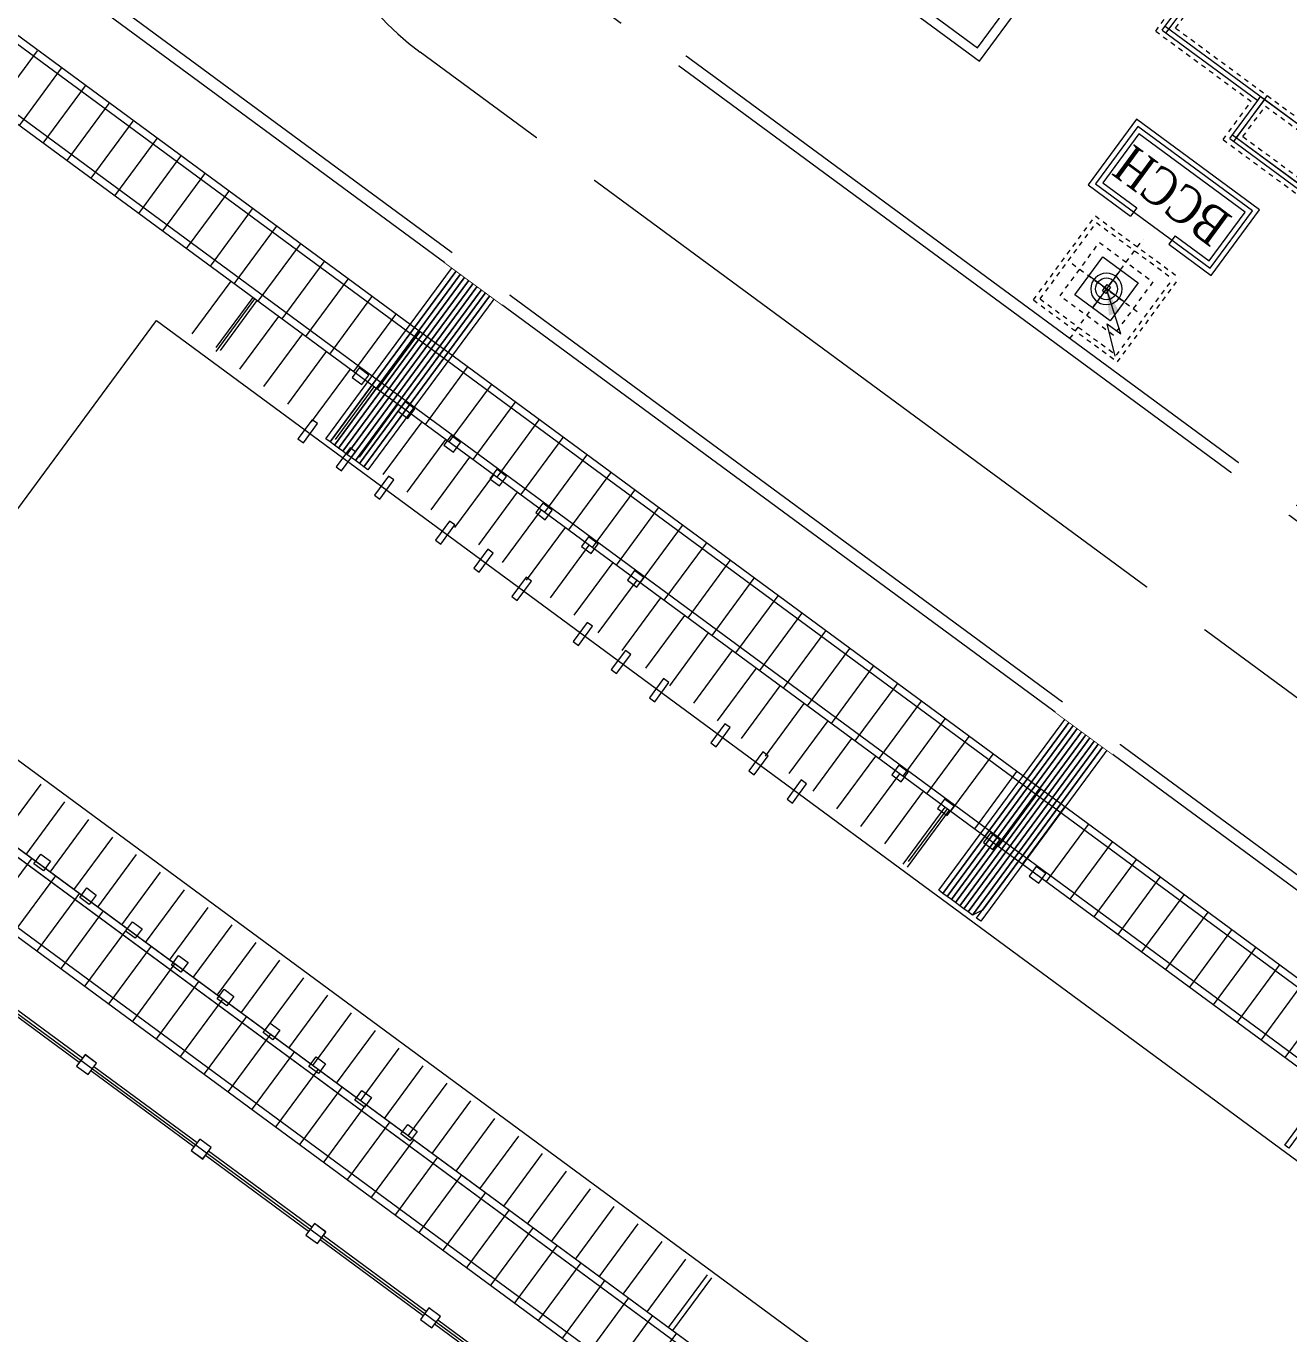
# Model space of a CAD drawing. Header units: metres. Extents: x 432095 to 435012, y 2470938 to 2473256.
# Drawn here: x 433736.27 to 433762.88, y 2471269.13 to 2471296.7 of the extents above; entities that cross this region are included whole.
import ezdxf
from ezdxf.lldxf.tags import DXFTag

# ---------------------------------------------------------------- set-up
doc = ezdxf.new("R2010")
doc.units = ezdxf.units.M
doc.header["$MEASUREMENT"] = 0
doc.set_wipeout_variables(frame=1)
for name, pattern in [('MB D$0$ACAD_ISO02W100', [15, 12, -3]), ('MB D$0$DASHDOT', [1, 0.5, -0.25, 0, -0.25]), ('MB D$0$DASHED2', [0.375, 0.25, -0.125]), ('MB D$0$HIDDEN', [0.375, 0.25, -0.125])]:
    doc.linetypes.add(name, pattern=pattern)
for name, color, linetype, lineweight in [('cong trinh tram 110kv', 7, 'Continuous', 5), ('MB D$0$Co ban', 2, 'Continuous', 40), ('MB D$0$net dut du kien lam', 8, 'MB D$0$HIDDEN', 20)]:
    doc.layers.add(name, color=color, linetype=linetype, lineweight=lineweight)
doc.layers.add('MB D$0$khuat', color=252, linetype='MB D$0$ACAD_ISO02W100')
doc.styles.add('MB D$0$THUONG', font='vntimeh.shx', dxfattribs={"width": 0.8})
tags = doc.linetypes.add('MB D$0$ACAD_ISO04W100', pattern=[30, 24, -3, 0, -3]).pattern_tags.tags
tags[10:11] = [DXFTag(74, 4), DXFTag(75, 0), DXFTag(340, '0'), DXFTag(46, 1.0), DXFTag(50, 0.0), DXFTag(44, 0.0), DXFTag(45, 0.0)]
tags[8:9] = [DXFTag(74, 4), DXFTag(75, 0), DXFTag(340, '0'), DXFTag(46, 1.0), DXFTag(50, 0.0), DXFTag(44, 0.0), DXFTag(45, 0.0)]
tags[6:7] = [DXFTag(74, 4), DXFTag(75, 0), DXFTag(340, '0'), DXFTag(46, 1.0), DXFTag(50, 0.0), DXFTag(44, 0.0), DXFTag(45, 0.0)]
tags[4:5] = [DXFTag(74, 4), DXFTag(75, 0), DXFTag(340, '0'), DXFTag(46, 1.0), DXFTag(50, 0.0), DXFTag(44, 0.0), DXFTag(45, 0.0)]

# ---------------------------------------------------------------- blocks, each defined once
blk = doc.blocks.new('MB D$0$MBA 63')
at = {"color": 8}
blk.add_line((106000, 29985), (106000, 31485), dxfattribs=at)
blk.add_line((106500, 30085), (106500, 31385))
blk.add_lwpolyline([(98300, 25212), (99025, 25212), (99025, 25912), (98300, 25912)], close=True)
at = {"layer": 'MB D$0$Co ban'}
for p, q in [((105500, 29985), (105500, 31485)), ((105500, 31485), (106500, 31485)), ((106500, 30735), (105500, 30735)), ((105500, 29985), (106500, 29985))]:
    blk.add_line(p, q, dxfattribs=at)
at = {"layer": 'MB D$0$khuat'}
for p, q in [((105600, 30785), (105600, 31385)), ((105600, 31385), (106500, 31385)), ((105600, 30785), (106500, 30785)), ((105600, 30685), (106500, 30685)), ((105600, 30085), (105600, 30685)), ((105600, 30085), (106500, 30085))]:
    blk.add_line(p, q, dxfattribs=at)
at = {"layer": 'MB D$0$net dut du kien lam', "color": 8, "linetype": 'MB D$0$DASHDOT', "ltscale": 0.5}
for p, q in [((102389, 36012), (102389, 25012)), ((106700, 30512), (98100, 30512))]:
    blk.add_line(p, q, dxfattribs=at)
at = {"layer": 'MB D$0$net dut du kien lam', "color": 0, "linetype": 'ByBlock', "ltscale": 3}
for points in [[(106700, 25012), (106700, 36012), (98100, 36012), (98100, 25012)], [(106500, 25212), (106500, 35812), (98300, 35812), (98300, 25212)], [(104139, 27512), (104139, 33512), (100639, 33512), (100639, 27512)]]:
    blk.add_lwpolyline(points, close=True, dxfattribs=at)
blk = doc.blocks.new('MB D$0$bdbdsnsd')
for p, q in [((754295, -210671), (754834, -211116)), ((754834, -211116), (754480, -211120)), ((754480, -211120), (755283, -211701))]:
    blk.add_line(p, q)
blk.add_solid([(754770, -211470), (754909, -211280), (755283, -211701)])
blk = doc.blocks.new('MB D$0$ccs')
at = {"color": 0, "linetype": 'ByBlock'}
for p, q in [((44624, 32855), (44624, 31859)), ((45546, 32855), (44624, 32855)), ((44624, 32855), (44624, 31859)), ((45546, 32855), (44624, 32855)), ((45546, 31859), (45546, 32855)), ((45546, 31859), (45546, 32855)), ((45039, 32440), (45039, 32274)), ((45131, 32440), (45039, 32440)), ((45039, 32274), (45131, 32274)), ((45131, 32274), (45131, 32440)), ((44624, 31859), (45546, 31859)), ((44624, 31859), (45546, 31859))]:
    blk.add_line(p, q, dxfattribs=at)
at = {"color": 8}
for p, q in [((45085, 32855), (45085, 31859)), ((44624, 32357), (45546, 32357))]:
    blk.add_line(p, q, dxfattribs=at)
blk.add_circle((45085, 32357), 332)
at = {"xscale": -1, "rotation": 180}
blk.add_blockref('MB D$0$bdbdsnsd', (-710198, -179344), dxfattribs=at)
blk = doc.blocks.new('MB D$0$MT8')
at = {"layer": 'cong trinh tram 110kv', "linetype": 'MB D$0$DASHDOT', "ltscale": 10}
for p, q in [((1100, 1100), (-1100, 1100)), ((-1100, -1100), (-1100, 1100)), ((1000, 1000), (-1000, 1000)), ((-1000, -1000), (-1000, 1000)), ((0, -900), (0, 900)), ((1000, -1000), (1000, 1000)), ((1100, -1100), (1100, 1100)), ((1300, 0), (-1300, 0)), ((1100, -1100), (-1100, -1100)), ((1000, -1000), (-1000, -1000))]:
    blk.add_line(p, q, dxfattribs=at)
at = {"layer": 'cong trinh tram 110kv', "linetype": 'MB D$0$HIDDEN', "ltscale": 10}
blk.add_lwpolyline([(-700, -700), (-700, 700), (700, 700), (700, -700)], close=True, dxfattribs=at)
at = {"layer": 'cong trinh tram 110kv'}
blk.add_circle((0, 0), 230, dxfattribs=at)
blk = doc.blocks.new('MB D$0$be dau su co1')
at = {"layer": 'cong trinh tram 110kv', "linetype": 'MB D$0$DASHED2', "ltscale": 100}
for p, q in [((-1200, 2300), (-1200, 4700)), ((-1200, 4700), (5700, 4700)), ((5700, -200), (5700, 4700)), ((-900, 2600), (-900, 4400)), ((-900, 4400), (-100, 4400)), ((-100, 2600), (-100, 4400)), ((100, 100), (100, 4400)), ((100, 4400), (2650, 4400)), ((2650, 1650), (2650, 4400)), ((2850, 4400), (5400, 4400)), ((2850, 2850), (2850, 4400)), ((5400, 100), (5400, 4400)), ((2850, 100), (2850, 2850)), ((-900, 2600), (-100, 2600)), ((2650, 2750), (2850, 2750)), ((-1200, 2300), (-200, 2300)), ((-200, -200), (-200, 2300)), ((2650, 1750), (2850, 1750)), ((2650, 100), (2650, 1650)), ((100, 100), (2650, 100)), ((2850, 100), (5400, 100)), ((-200, -200), (5700, -200))]:
    blk.add_line(p, q, dxfattribs=at)
at = {"layer": 'cong trinh tram 110kv', "ltscale": 3}
for p, q in [((-1100, 2400), (-1100, 4600)), ((-1100, 4600), (5600, 4600)), ((5600, -100), (5600, 4600)), ((-1100, 2400), (-100, 2400)), ((-100, -100), (-100, 2400)), ((-100, 2400), (0, 2400)), ((-100, -100), (5600, -100))]:
    blk.add_line(p, q, dxfattribs=at)
at = {"layer": 'cong trinh tram 110kv', "linetype": 'MB D$0$ACAD_ISO04W100', "ltscale": 200}
for p, q in [((-1100, 4500), (5600, 4500)), ((-1000, 2400), (-1000, 4600)), ((0, -100), (0, 4600)), ((2750, -100), (2750, 4600)), ((5500, -100), (5500, 4600)), ((100, 2500), (-1100, 2500)), ((-100, 0), (5600, 0))]:
    blk.add_line(p, q, dxfattribs=at)
at = {"layer": 'cong trinh tram 110kv'}
for p, q in [((0, 2400), (0, 4600)), ((100, 4100), (-100, 4100))]:
    blk.add_line(p, q, dxfattribs=at)
at = {"layer": 'cong trinh tram 110kv', "ltscale": 3}
blk.add_lwpolyline([(-1000, 4500), (0, 4500), (0, 2500), (-1000, 2500)], close=True, dxfattribs=at)
blk = doc.blocks.new('HÀNG RÀO')
at = {"layer": 'cong trinh tram 110kv', "linetype": 'Continuous'}
for p, q in [((5102, 259781), (7802, 259781)), ((5102, 259671), (7802, 259671))]:
    blk.add_line(p, q, dxfattribs=at)
for points in [[(4802, 259876), (5102, 259876), (5102, 259576), (4802, 259576)], [(7802, 259876), (8102, 259876), (8102, 259576), (7802, 259576)]]:
    blk.add_lwpolyline(points, close=True, dxfattribs=at)

msp = doc.modelspace()

# ---------------------------------------------------------------- hatches: boundary and pattern name
at = {"layer": 'cong trinh tram 110kv'}
h = msp.add_hatch(dxfattribs=at)
h.set_pattern_fill('ANSI31', color=256, scale=5000, angle=548.6154, style=0)
h.set_pattern_definition([(53.6154, (433718.1331, 2471245.9448), (-0.503158, 0.370752), [])])
h.paths.add_polyline_path([(433732.943, 2471298.809), (433732.055, 2471297.602), (433738.395, 2471292.937), (433776.296, 2471265.02), (433777.186, 2471266.229)])
h = msp.add_hatch(dxfattribs=at)
h.set_pattern_fill('ANSI31', color=256, scale=5000, angle=728.6154, style=0)
h.set_pattern_definition([(233.6154, (433787.5539, 2471361.37676), (0.503158, -0.370752), [])])
h.paths.add_polyline_path([(433755.886, 2471280.051), (433755.068, 2471278.94), (433739.384, 2471290.497), (433740.202, 2471291.608)])
h = msp.add_hatch(dxfattribs=at)
h.set_pattern_fill('ANSI31', color=256, scale=5000, angle=548.6154, style=0)
h.set_pattern_definition([(53.6154, (433709.9529, 2471234.8432), (-0.503158, 0.370752), [])])
h.paths.add_polyline_path([(433724.777, 2471287.726), (433723.887, 2471286.518), (433768.116, 2471253.918), (433769.007, 2471255.127)])
h = msp.add_hatch(dxfattribs=at)
h.set_pattern_fill('ANSI31', color=256, scale=5000, angle=368.6154, style=0)
h.set_pattern_definition([(233.61536, (433779.5268, 2471353.7396), (0.503158, -0.370752), [])])
h.paths.add_polyline_path([(433750.623, 2471270.378), (433749.804, 2471269.267), (433732.947, 2471281.688), (433733.765, 2471282.799)])

# ---------------------------------------------------------------- linework, layer by layer
for p, q in [((433732.86, 2471298.695), (433777.093, 2471266.102)), ((433777.182, 2471266.223), (433732.949, 2471298.816)), ((433735.994, 2471298.423), (433768.721, 2471274.309)), ((433736.358, 2471298.478), (433768.883, 2471274.512)), ((433774.887, 2471277.864), (433746.808, 2471298.554)), ((433774.779, 2471277.621), (433746.654, 2471298.344)), ((433732.058, 2471297.609), (433776.292, 2471265.015)), ((433776.381, 2471265.136), (433732.148, 2471297.729)), ((433772.218, 2471275.782), (433744.578, 2471296.148)), ((433759.675, 2471292.868), (433759.545, 2471292.691)), ((433760.481, 2471292.275), (433760.35, 2471292.098)), ((433740.28, 2471289.924), (433741.057, 2471290.978)), ((433740.368, 2471289.859), (433741.145, 2471290.913)), ((433769.002, 2471255.121), (433724.768, 2471287.715)), ((433724.679, 2471287.594), (433768.913, 2471255)), ((433768.201, 2471254.034), (433723.968, 2471286.628)), ((433723.879, 2471286.507), (433768.112, 2471253.913)), ((433754.754, 2471279.035), (433755.638, 2471280.234)), ((433754.843, 2471278.969), (433755.727, 2471280.169)), ((433769.002, 2471255.121), (433736.086, 2471279.375)), ((433736.076, 2471279.196), (433768.913, 2471255)), ((433750.623, 2471270.377), (433749.804, 2471269.266)), ((433750.711, 2471270.312), (433749.893, 2471269.201))]:
    msp.add_line(p, q, dxfattribs=at)
for points in [[(433746.129, 2471291.229), (433749.794, 2471296.203)], [(433760.35, 2471292.098), (433761.244, 2471291.44), (433762.264, 2471292.824), (433759.672, 2471294.734), (433758.651, 2471293.35), (433759.545, 2471292.691)], [(433760.481, 2471292.275), (433761.197, 2471291.747), (433761.956, 2471292.778), (433759.718, 2471294.427), (433758.959, 2471293.396), (433759.675, 2471292.868)], [(433723.058, 2471285.485), (433767.336, 2471252.859), (433780.978, 2471271.375)]]:
    msp.add_lwpolyline(points, dxfattribs=at)
for points in [[(433762.11, 2471292.801), (433759.695, 2471294.581), (433758.805, 2471293.373), (433761.22, 2471291.593)], [(433742.592, 2471287.997), (433745.338, 2471291.724), (433745.427, 2471291.659), (433742.68, 2471287.932)], [(433742.68, 2471287.932), (433745.427, 2471291.659), (433745.515, 2471291.594), (433742.769, 2471287.866)], [(433742.769, 2471287.866), (433745.515, 2471291.594), (433745.604, 2471291.528), (433742.857, 2471287.801)], [(433742.857, 2471287.801), (433745.604, 2471291.528), (433745.692, 2471291.463), (433742.946, 2471287.736)], [(433742.946, 2471287.736), (433745.692, 2471291.463), (433745.781, 2471291.398), (433743.034, 2471287.671)], [(433743.034, 2471287.671), (433745.781, 2471291.398), (433745.869, 2471291.333), (433743.123, 2471287.605)], [(433743.123, 2471287.605), (433745.869, 2471291.333), (433745.958, 2471291.267), (433743.211, 2471287.54)], [(433743.211, 2471287.54), (433745.958, 2471291.267), (433746.047, 2471291.202), (433743.3, 2471287.475)], [(433743.3, 2471287.475), (433746.047, 2471291.202), (433746.135, 2471291.137), (433743.389, 2471287.41)], [(433743.389, 2471287.41), (433746.135, 2471291.137), (433746.224, 2471291.072), (433743.477, 2471287.344)], [(433743.347, 2471289.142), (433743.496, 2471289.343), (433743.294, 2471289.491), (433743.146, 2471289.29)], [(433744.313, 2471288.43), (433744.462, 2471288.631), (433744.26, 2471288.779), (433744.112, 2471288.578)], [(433742.115, 2471287.915), (433742.411, 2471288.318), (433742.298, 2471288.401), (433742.002, 2471287.998)], [(433745.279, 2471287.718), (433745.428, 2471287.919), (433745.226, 2471288.067), (433745.078, 2471287.866)], [(433742.92, 2471287.322), (433743.216, 2471287.725), (433743.103, 2471287.808), (433742.807, 2471287.405)], [(433746.245, 2471287.006), (433746.394, 2471287.207), (433746.193, 2471287.356), (433746.044, 2471287.154)], [(433743.725, 2471286.729), (433744.021, 2471287.131), (433743.909, 2471287.214), (433743.612, 2471286.812)], [(433747.212, 2471286.294), (433747.36, 2471286.495), (433747.159, 2471286.644), (433747.01, 2471286.442)], [(433745.013, 2471285.78), (433745.309, 2471286.182), (433745.197, 2471286.265), (433744.9, 2471285.863)], [(433748.178, 2471285.582), (433748.326, 2471285.784), (433748.125, 2471285.932), (433747.976, 2471285.731)], [(433745.818, 2471285.186), (433746.115, 2471285.589), (433746.002, 2471285.672), (433745.705, 2471285.27)], [(433749.144, 2471284.87), (433749.292, 2471285.072), (433749.091, 2471285.22), (433748.942, 2471285.019)], [(433746.623, 2471284.593), (433746.92, 2471284.996), (433746.807, 2471285.079), (433746.51, 2471284.676)], [(433747.911, 2471283.644), (433748.208, 2471284.047), (433748.095, 2471284.13), (433747.798, 2471283.727)], [(433748.716, 2471283.051), (433749.013, 2471283.453), (433748.9, 2471283.536), (433748.603, 2471283.134)], [(433749.521, 2471282.458), (433749.818, 2471282.86), (433749.705, 2471282.943), (433749.408, 2471282.541)], [(433755.503, 2471278.483), (433758.297, 2471282.275), (433758.385, 2471282.21), (433755.591, 2471278.418)], [(433755.591, 2471278.418), (433758.385, 2471282.21), (433758.474, 2471282.145), (433755.68, 2471278.353)], [(433755.68, 2471278.353), (433758.474, 2471282.145), (433758.562, 2471282.079), (433755.768, 2471278.288)], [(433750.81, 2471281.508), (433751.106, 2471281.911), (433750.993, 2471281.994), (433750.697, 2471281.591)], [(433755.768, 2471278.288), (433758.562, 2471282.079), (433758.651, 2471282.014), (433755.857, 2471278.222)], [(433755.857, 2471278.222), (433758.651, 2471282.014), (433758.739, 2471281.949), (433755.945, 2471278.157)], [(433755.945, 2471278.157), (433758.739, 2471281.949), (433758.828, 2471281.884), (433756.034, 2471278.092)], [(433756.034, 2471278.092), (433758.828, 2471281.884), (433758.916, 2471281.818), (433756.122, 2471278.027)], [(433756.122, 2471278.027), (433758.916, 2471281.818), (433759.005, 2471281.753), (433756.211, 2471277.961)], [(433756.211, 2471277.961), (433759.005, 2471281.753), (433759.094, 2471281.688), (433756.424, 2471278.065)], [(433756.3, 2471277.896), (433759.094, 2471281.688), (433759.182, 2471281.623), (433756.388, 2471277.831)], [(433751.615, 2471280.915), (433751.911, 2471281.318), (433751.798, 2471281.401), (433751.502, 2471280.998)], [(433754.712, 2471280.768), (433754.86, 2471280.969), (433754.659, 2471281.117), (433754.511, 2471280.916)], [(433752.42, 2471280.322), (433752.716, 2471280.725), (433752.604, 2471280.808), (433752.307, 2471280.405)], [(433755.678, 2471280.056), (433755.826, 2471280.257), (433755.625, 2471280.405), (433755.477, 2471280.204)], [(433756.644, 2471279.344), (433756.792, 2471279.545), (433756.591, 2471279.693), (433756.443, 2471279.492)], [(433736.787, 2471279.095), (433736.638, 2471278.893), (433736.437, 2471279.042), (433736.585, 2471279.243)], [(433757.61, 2471278.632), (433757.758, 2471278.833), (433757.557, 2471278.982), (433757.409, 2471278.78)], [(433737.753, 2471278.383), (433737.604, 2471278.181), (433737.403, 2471278.33), (433737.551, 2471278.531)], [(433738.719, 2471277.671), (433738.57, 2471277.47), (433738.369, 2471277.618), (433738.517, 2471277.819)], [(433739.685, 2471276.959), (433739.536, 2471276.758), (433739.335, 2471276.906), (433739.484, 2471277.107)], [(433762.791, 2471273.113), (433765.543, 2471276.848), (433765.632, 2471276.783), (433762.879, 2471273.048)], [(433740.651, 2471276.247), (433740.503, 2471276.046), (433740.301, 2471276.194), (433740.45, 2471276.396)], [(433741.617, 2471275.535), (433741.469, 2471275.334), (433741.267, 2471275.482), (433741.416, 2471275.684)], [(433742.583, 2471274.824), (433742.435, 2471274.622), (433742.233, 2471274.771), (433742.382, 2471274.972)], [(433743.549, 2471274.112), (433743.401, 2471273.91), (433743.199, 2471274.059), (433743.348, 2471274.26)], [(433744.515, 2471273.4), (433744.367, 2471273.199), (433744.166, 2471273.347), (433744.314, 2471273.548)]]:
    msp.add_lwpolyline(points, close=True, dxfattribs=at)
msp.add_arc((433748.137, 2471300.978), 6, 143.6154, 233.6154, dxfattribs=at)

# ---------------------------------------------------------------- block references
at = {"layer": 'cong trinh tram 110kv', "yscale": 0.00100000003283925, "zscale": 0.001}
for name, p, xscale, rotation in [('MB D$0$MBA 63', (433790.666, 2471403.22), 0.001000000045165598, 233.6153637256497), ('MB D$0$be dau su co1', (433760.353, 2471296.635), -0.001000000045165598, 233.6153637256497), ('MB D$0$MT8', (433759.036, 2471291.158), 0.001000000045165598, 233.6153637256497), ('MB D$0$ccs', (433776.138, 2471238.365), -0.001000000032834317, 323.6153590623919), ('HÀNG RÀO', (433587.464, 2471062.777), -0.001000000032834317, 323.6153590623919), ('HÀNG RÀO', (433589.88, 2471060.998), -0.001000000032834317, 323.6153590623919), ('HÀNG RÀO', (433592.295, 2471059.218), -0.001000000032834317, 323.6153590623919), ('HÀNG RÀO', (433594.71, 2471057.438), -0.001000000032834317, 323.6153590623919), ('HÀNG RÀO', (433597.125, 2471055.659), -0.001000000032834317, 323.6153590623919)]:
    msp.add_blockref(name, p, dxfattribs=dict(at, xscale=xscale, rotation=rotation))

# ---------------------------------------------------------------- texts
at = {"layer": 'cong trinh tram 110kv', "style": 'MB D$0$THUONG', "width": 0.8}
msp.add_text('bcch', height=0.8, rotation=143.6154, dxfattribs=at).set_placement((433761.713, 2471292.666))

# ---------------------------------------------------------------- next in the draw order: wipeouts: each hides what was drawn before it
for points in [[(433746.306, 2471290.824), (433752.297, 2471298.955), (433751.09, 2471299.845), (433745.098, 2471291.714)], [(433759.164, 2471281.351), (433763.114, 2471286.712), (433761.906, 2471287.602), (433757.956, 2471282.241)]]:
    msp.add_wipeout(points).dxf.layer = 'cong trinh tram 110kv'

# ---------------------------------------------------------------- next in the draw order: wipeouts: each hides what was drawn before it
msp.add_wipeout([(433769.1, 2471284.164), (433762.796, 2471288.809), (433761.906, 2471287.602), (433768.21, 2471282.957)]).dxf.layer = 'cong trinh tram 110kv'

# ---------------------------------------------------------------- next in the draw order: linework, layer by layer
at = {"layer": 'cong trinh tram 110kv'}
msp.add_lwpolyline([(433733.565, 2471283.084), (433739.022, 2471290.49), (433768.326, 2471268.898), (433762.869, 2471261.491)], close=True, dxfattribs=at)

doc.saveas('drawing.dxf')
